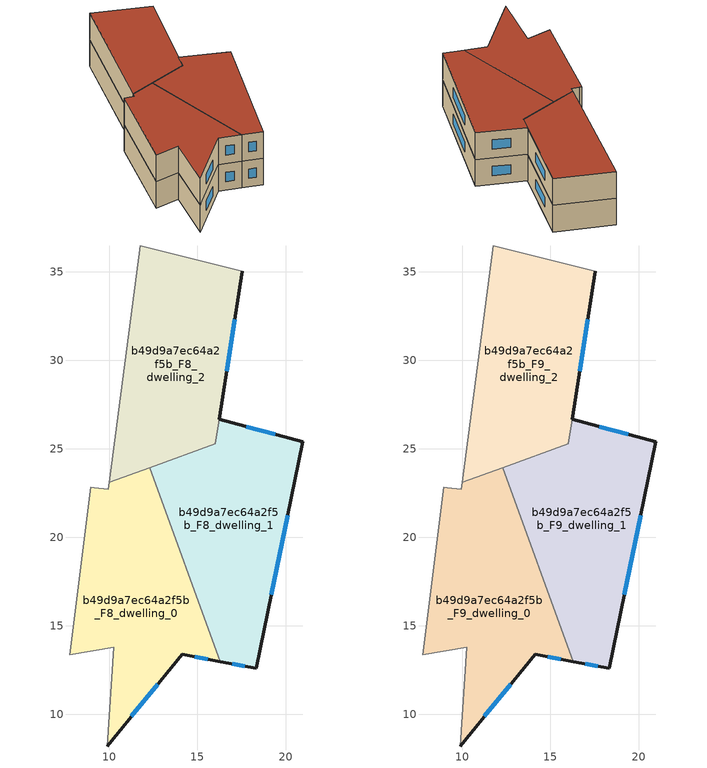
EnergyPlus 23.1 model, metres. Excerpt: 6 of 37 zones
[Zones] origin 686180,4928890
b49d9a7ec64a2f5b_F8_dwelling_0
 floor to b49d9a7ec64a2f5b_F7_dwelling_0 (EU_floor_Construction): 12.29,23.95 16.29,12.98 14.13,13.39 9.89,8.21 10.26,13.8 7.79,13.35 8.95,22.83 9.17,22.81 9.96,22.72 10.01,23.11 z24
 wall outside (EU_wall_Construction): 9.89,8.21 14.13,13.39 16.29,12.98 z24:27
 wall adiabatic (EU_wall_Construction): 10.01,23.11 9.96,22.72 9.17,22.81 8.95,22.83 7.79,13.35 10.26,13.8 9.89,8.21 z24:27
 wall to b49d9a7ec64a2f5b_F8_dwelling_1 (EU_wall_Construction): 16.29,12.98 12.29,23.95 z24:27
 wall to b49d9a7ec64a2f5b_F8_dwelling_2 (EU_wall_Construction): 12.29,23.95 10.01,23.11 z24:27
 window (EU_Window_Construction): 14.83,13.26 15.59,13.11 / 11.27,9.89 12.75,11.7 z24.98:26.02
b49d9a7ec64a2f5b_F8_dwelling_1
 floor to b49d9a7ec64a2f5b_F7_dwelling_1 (EU_floor_Construction): 20.94,25.41 18.32,12.6 16.29,12.98 12.29,23.95 16.01,25.3 16.22,26.67 z24
 wall outside (EU_wall_Construction): 16.29,12.98 18.32,12.6 20.94,25.41 16.22,26.67 z24:27
 wall to b49d9a7ec64a2f5b_F8_dwelling_2 (EU_wall_Construction): 16.22,26.67 16.01,25.3 / 16,25.3 12.29,23.95 z24:27
 window (EU_Window_Construction): 19.41,25.82 17.76,26.26 / 19.17,16.76 20.09,21.24 / 16.95,12.86 17.66,12.72 z24.98:26.02
b49d9a7ec64a2f5b_F8_dwelling_2
 floor to b49d9a7ec64a2f5b_F7_dwelling_2 (EU_floor_Construction): 17.54,35.05 16,25.3 10.01,23.11 11.75,36.47 z24
 wall outside (EU_wall_Construction): 16.22,26.67 17.54,35.05 z24:27
 wall adiabatic (EU_wall_Construction): 17.54,35.05 11.75,36.47 10.01,23.11 z24:27
 window (EU_Window_Construction): 16.65,29.4 17.11,32.32 z24.98:26.02
b49d9a7ec64a2f5b_F9_dwelling_0
 floor to b49d9a7ec64a2f5b_F8_dwelling_0 (EU_floor_Construction): 12.29,23.95 16.29,12.98 14.13,13.39 9.89,8.21 10.26,13.8 7.79,13.35 8.95,22.83 9.17,22.81 9.96,22.72 10.01,23.11 z27
 wall outside (EU_wall_Construction): 9.89,8.21 14.13,13.39 16.29,12.98 z27:30
 wall adiabatic (EU_wall_Construction): 10.01,23.11 9.96,22.72 9.17,22.81 8.95,22.83 7.79,13.35 10.26,13.8 9.89,8.21 z27:30
 wall to b49d9a7ec64a2f5b_F9_dwelling_1 (EU_wall_Construction): 16.29,12.98 12.29,23.95 z27:30
 wall to b49d9a7ec64a2f5b_F9_dwelling_2 (EU_wall_Construction): 12.29,23.95 10.01,23.11 z27:30
 window (EU_Window_Construction): 14.83,13.26 15.59,13.11 / 11.27,9.89 12.75,11.7 z27.98:29.02
 roof outside (EU_roof_Construction): 16.29,12.98 12.29,23.95 10.01,23.11 9.96,22.72 9.17,22.81 8.95,22.83 7.79,13.35 10.26,13.8 9.89,8.21 14.13,13.39 z30
b49d9a7ec64a2f5b_F9_dwelling_1
 floor to b49d9a7ec64a2f5b_F8_dwelling_1 (EU_floor_Construction): 20.94,25.41 18.32,12.6 16.29,12.98 12.29,23.95 16.01,25.3 16.22,26.67 z27
 wall outside (EU_wall_Construction): 16.29,12.98 18.32,12.6 20.94,25.41 16.22,26.67 z27:30
 wall to b49d9a7ec64a2f5b_F9_dwelling_2 (EU_wall_Construction): 16.22,26.67 16.01,25.3 / 16,25.3 12.29,23.95 z27:30
 window (EU_Window_Construction): 19.41,25.82 17.76,26.26 / 19.17,16.76 20.09,21.24 / 16.95,12.86 17.66,12.72 z27.98:29.02
 roof outside (EU_roof_Construction): 18.32,12.6 20.94,25.41 16.22,26.67 16.01,25.3 12.29,23.95 16.29,12.98 z30
b49d9a7ec64a2f5b_F9_dwelling_2
 floor to b49d9a7ec64a2f5b_F8_dwelling_2 (EU_floor_Construction): 17.54,35.05 16,25.3 10.01,23.11 11.75,36.47 z27
 wall outside (EU_wall_Construction): 16.22,26.67 17.54,35.05 z27:30
 wall adiabatic (EU_wall_Construction): 17.54,35.05 11.75,36.47 10.01,23.11 z27:30
 window (EU_Window_Construction): 16.65,29.4 17.11,32.32 z27.98:29.02
 roof outside (EU_roof_Construction): 16,25.3 17.54,35.05 11.75,36.47 10.01,23.11 z30
[Building]
EU S2 Campaign: North Axis=0; Terrain=City; Solar Distribution=FullExterior
[Site:Location]
Bologna: Latitude=44.5; Longitude=11.25; Time Zone=1; Elevation=37
[SizingPeriod:WeatherFileDays]
AnnualSizingPeriod: Begin Month=1; Begin Day of Month=1; End Month=12; End Day of Month=31; Day of Week for Start Day=Monday; Use Weather File Daylight Saving Period=No; Use Weather File Rain and Snow Indicators=No
[MATERIAL]
EU_InternalMass_Material: Roughness=MediumRough; Thickness=0.1; Conductivity=1; Density=1800; Specific Heat=900; Thermal Absorptance=0.9; Solar Absorptance=0.7; Visible Absorptance=0.7
[MATERIAL:NOMASS] Roughness=MediumRough; Thermal Absorptance=0.9; Solar Absorptance=0.7; Visible Absorptance=0.7
Name | Thermal Resistance
EU_wall_NoMass | 0.905828
EU_roof_NoMass | 0.37593
EU_floor_NoMass | 0.67114
[WINDOWMATERIAL:SIMPLEGLAZINGSYSTEM]
EU_Window_SimpleGlazing: UFactor=4.52486; Solar Heat Gain Coefficient=0.85; Visible Transmittance=0.85
[CONSTRUCTION]
EU_wall_Construction: EU_wall_NoMass
EU_roof_Construction: EU_roof_NoMass
EU_floor_Construction: EU_floor_NoMass
EU_Window_Construction: EU_Window_SimpleGlazing
EU_InternalMass_Construction: EU_InternalMass_Material
[ZONE] Type=1; Multiplier=1; Ceiling Height=autocalculate; Floor Area=autocalculate; Part of Total Floor Area=Yes
Name | Volume
b49d9a7ec64a2f5b_F8_dwelling_0; b49d9a7ec64a2f5b_F9_dwelling_0 | 206.728
b49d9a7ec64a2f5b_F8_dwelling_1; b49d9a7ec64a2f5b_F9_dwelling_1 | 211.08
b49d9a7ec64a2f5b_F8_dwelling_2; b49d9a7ec64a2f5b_F9_dwelling_2 | 202.255
[INTERNALMASS] Construction=EU_InternalMass_Construction
Name | Zone or ZoneList | Surface Area
b49d9a7ec64a2f5b_F8_dwelling_0_EU_InternalMass | b49d9a7ec64a2f5b_F8_dwelling_0 | 68.9102
b49d9a7ec64a2f5b_F8_dwelling_1_EU_InternalMass | b49d9a7ec64a2f5b_F8_dwelling_1 | 70.3623
b49d9a7ec64a2f5b_F8_dwelling_2_EU_InternalMass | b49d9a7ec64a2f5b_F8_dwelling_2 | 67.4411
b49d9a7ec64a2f5b_F9_dwelling_0_EU_InternalMass | b49d9a7ec64a2f5b_F9_dwelling_0 | 68.9102
b49d9a7ec64a2f5b_F9_dwelling_1_EU_InternalMass | b49d9a7ec64a2f5b_F9_dwelling_1 | 70.3623
b49d9a7ec64a2f5b_F9_dwelling_2_EU_InternalMass | b49d9a7ec64a2f5b_F9_dwelling_2 | 67.4411
[OTHEREQUIPMENT] Fuel Type=Electricity; Design Level Calculation Method=Watts/Area; Power per Zone Floor Area=1; Fraction Latent=0; Fraction Radiant=0; Fraction Lost=0; Carbon Dioxide Generation Rate=0; EndUse Subcategory=EU_Step8_InternalGains
Name | Zone or ZoneList or Space or SpaceList | Schedule
EU_Step8_InternalGain_b49d9a7ec64a2f5b_F8_dwelling_0_f000 | b49d9a7ec64a2f5b_F8_dwelling_0 | EU_Step8_GainSchedule_b49d9a7ec64a2f5b_F8_dwelling_0_f000
EU_Step8_InternalGain_b49d9a7ec64a2f5b_F8_dwelling_1_f000 | b49d9a7ec64a2f5b_F8_dwelling_1 | EU_Step8_GainSchedule_b49d9a7ec64a2f5b_F8_dwelling_1_f000
EU_Step8_InternalGain_b49d9a7ec64a2f5b_F8_dwelling_2_f000 | b49d9a7ec64a2f5b_F8_dwelling_2 | EU_Step8_GainSchedule_b49d9a7ec64a2f5b_F8_dwelling_2_f000
EU_Step8_InternalGain_b49d9a7ec64a2f5b_F9_dwelling_0_f000 | b49d9a7ec64a2f5b_F9_dwelling_0 | EU_Step8_GainSchedule_b49d9a7ec64a2f5b_F9_dwelling_0_f000
EU_Step8_InternalGain_b49d9a7ec64a2f5b_F9_dwelling_1_f000 | b49d9a7ec64a2f5b_F9_dwelling_1 | EU_Step8_GainSchedule_b49d9a7ec64a2f5b_F9_dwelling_1_f000
EU_Step8_InternalGain_b49d9a7ec64a2f5b_F9_dwelling_2_f000 | b49d9a7ec64a2f5b_F9_dwelling_2 | EU_Step8_GainSchedule_b49d9a7ec64a2f5b_F9_dwelling_2_f000
[ZONEVENTILATION:DESIGNFLOWRATE] Schedule=EU_AlwaysOn; Design Flow Rate Calculation Method=AirChanges/Hour; Air Changes per Hour=0.73129; Ventilation Type=Natural; Fan Pressure Rise=0; Fan Total Efficiency=1; Constant Term Coefficient=1; Temperature Term Coefficient=0; Velocity Term Coefficient=0; Velocity Squared Term Coefficient=0; Minimum Indoor Temperature=-100; Maximum Indoor Temperature=100; Delta Temperature=-100; Minimum Outdoor Temperature=-100; Maximum Outdoor Temperature=100; Maximum Wind Speed=40
Name | Zone or ZoneList or Space or SpaceList
EU_ConstantAir_b49d9a7ec64a2f5b_F8_dwelling_0 | b49d9a7ec64a2f5b_F8_dwelling_0
EU_ConstantAir_b49d9a7ec64a2f5b_F8_dwelling_1 | b49d9a7ec64a2f5b_F8_dwelling_1
EU_ConstantAir_b49d9a7ec64a2f5b_F8_dwelling_2 | b49d9a7ec64a2f5b_F8_dwelling_2
EU_ConstantAir_b49d9a7ec64a2f5b_F9_dwelling_0 | b49d9a7ec64a2f5b_F9_dwelling_0
EU_ConstantAir_b49d9a7ec64a2f5b_F9_dwelling_1 | b49d9a7ec64a2f5b_F9_dwelling_1
EU_ConstantAir_b49d9a7ec64a2f5b_F9_dwelling_2 | b49d9a7ec64a2f5b_F9_dwelling_2
[HVACTEMPLATE:THERMOSTAT] Constant Heating Setpoint=20; Constant Cooling Setpoint=50
EU_HeatOnly_b49d9a7ec64a2f5b_F0_dwelling_0; EU_HeatOnly_b49d9a7ec64a2f5b_F0_dwelling_1; EU_HeatOnly_b49d9a7ec64a2f5b_F0_dwelling_2; EU_HeatOnly_b49d9a7ec64a2f5b_F0_dwelling_3; EU_HeatOnly_b49d9a7ec64a2f5b_F1_dwelling_0; EU_HeatOnly_b49d9a7ec64a2f5b_F1_dwelling_1; EU_HeatOnly_b49d9a7ec64a2f5b_F1_dwelling_2; EU_HeatOnly_b49d9a7ec64a2f5b_F1_dwelling_3; EU_HeatOnly_b49d9a7ec64a2f5b_F2_dwelling_0; EU_HeatOnly_b49d9a7ec64a2f5b_F2_dwelling_1; EU_HeatOnly_b49d9a7ec64a2f5b_F2_dwelling_2; EU_HeatOnly_b49d9a7ec64a2f5b_F2_dwelling_3; EU_HeatOnly_b49d9a7ec64a2f5b_F3_dwelling_0; EU_HeatOnly_b49d9a7ec64a2f5b_F3_dwelling_1; EU_HeatOnly_b49d9a7ec64a2f5b_F3_dwelling_2; EU_HeatOnly_b49d9a7ec64a2f5b_F3_dwelling_3; EU_HeatOnly_b49d9a7ec64a2f5b_F4_dwelling_0; EU_HeatOnly_b49d9a7ec64a2f5b_F4_dwelling_1; EU_HeatOnly_b49d9a7ec64a2f5b_F4_dwelling_2; EU_HeatOnly_b49d9a7ec64a2f5b_F4_dwelling_3; EU_HeatOnly_b49d9a7ec64a2f5b_F5_dwelling_0; EU_HeatOnly_b49d9a7ec64a2f5b_F5_dwelling_1; EU_HeatOnly_b49d9a7ec64a2f5b_F5_dwelling_2; EU_HeatOnly_b49d9a7ec64a2f5b_F5_dwelling_3; EU_HeatOnly_b49d9a7ec64a2f5b_F6_dwelling_0; EU_HeatOnly_b49d9a7ec64a2f5b_F6_dwelling_1; EU_HeatOnly_b49d9a7ec64a2f5b_F6_dwelling_2; EU_HeatOnly_b49d9a7ec64a2f5b_F6_dwelling_3; EU_HeatOnly_b49d9a7ec64a2f5b_F7_dwelling_0; EU_HeatOnly_b49d9a7ec64a2f5b_F7_dwelling_1; EU_HeatOnly_b49d9a7ec64a2f5b_F7_dwelling_2; EU_HeatOnly_b49d9a7ec64a2f5b_F8_dwelling_0; EU_HeatOnly_b49d9a7ec64a2f5b_F8_dwelling_1; EU_HeatOnly_b49d9a7ec64a2f5b_F8_dwelling_2; EU_HeatOnly_b49d9a7ec64a2f5b_F9_dwelling_0; EU_HeatOnly_b49d9a7ec64a2f5b_F9_dwelling_1; EU_HeatOnly_b49d9a7ec64a2f5b_F9_dwelling_2
[HVACTEMPLATE:ZONE:IDEALLOADSAIRSYSTEM] System Availability Schedule=EU_AlwaysOn; Maximum Heating Supply Air Temperature=50; Minimum Cooling Supply Air Temperature=13; Maximum Heating Supply Air Humidity Ratio=0.0156; Minimum Cooling Supply Air Humidity Ratio=0.0077; Heating Limit=NoLimit; Cooling Limit=NoLimit; Heating Availability Schedule=EU_AlwaysOn; Cooling Availability Schedule=EU_CoolingOff; Dehumidification Control Type=ConstantSensibleHeatRatio; Cooling Sensible Heat Ratio=0.7; Dehumidification Setpoint=60; Humidification Control Type=None; Humidification Setpoint=30; Outdoor Air Method=None; Outdoor Air Flow Rate per Person=0.00944; Outdoor Air Flow Rate per Zone Floor Area=0; Outdoor Air Flow Rate per Zone=0; Demand Controlled Ventilation Type=None; Outdoor Air Economizer Type=NoEconomizer; Heat Recovery Type=None; Sensible Heat Recovery Effectiveness=0.7; Latent Heat Recovery Effectiveness=0.65
Name | Template Thermostat
b49d9a7ec64a2f5b_F8_dwelling_0 | EU_HeatOnly_b49d9a7ec64a2f5b_F8_dwelling_0
b49d9a7ec64a2f5b_F8_dwelling_1 | EU_HeatOnly_b49d9a7ec64a2f5b_F8_dwelling_1
b49d9a7ec64a2f5b_F8_dwelling_2 | EU_HeatOnly_b49d9a7ec64a2f5b_F8_dwelling_2
b49d9a7ec64a2f5b_F9_dwelling_0 | EU_HeatOnly_b49d9a7ec64a2f5b_F9_dwelling_0
b49d9a7ec64a2f5b_F9_dwelling_1 | EU_HeatOnly_b49d9a7ec64a2f5b_F9_dwelling_1
b49d9a7ec64a2f5b_F9_dwelling_2 | EU_HeatOnly_b49d9a7ec64a2f5b_F9_dwelling_2
[SIZING:ZONE] Zone Cooling Design Supply Air Temperature Input Method=SupplyAirTemperature; Zone Cooling Design Supply Air Temperature=13; Zone Heating Design Supply Air Temperature Input Method=SupplyAirTemperature; Zone Heating Design Supply Air Temperature=50; Zone Cooling Design Supply Air Humidity Ratio=0.008; Zone Heating Design Supply Air Humidity Ratio=0.008; Cooling Design Air Flow Method=DesignDay; Cooling Design Air Flow Rate=0; Cooling Minimum Air Flow per Zone Floor Area=0.000762; Cooling Minimum Air Flow=0; Cooling Minimum Air Flow Fraction=0.2; Heating Design Air Flow Method=DesignDay; Heating Design Air Flow Rate=0; Heating Maximum Air Flow per Zone Floor Area=0.002032; Heating Maximum Air Flow=0.141576; Heating Maximum Air Flow Fraction=0.3; Account for Dedicated Outdoor Air System=No; Dedicated Outdoor Air System Control Strategy=NeutralSupplyAir; Dedicated Outdoor Air Low Setpoint Temperature for Design=autosize; Dedicated Outdoor Air High Setpoint Temperature for Design=autosize; Zone Load Sizing Method=Sensible Load Only No Latent Load; Zone Latent Cooling Design Supply Air Humidity Ratio Input Method=HumidityRatioDifference; Zone Cooling Design Supply Air Humidity Ratio Difference=0.005; Zone Latent Heating Design Supply Air Humidity Ratio Input Method=HumidityRatioDifference; Zone Humidification Design Supply Air Humidity Ratio Difference=0.005
b49d9a7ec64a2f5b_F8_dwelling_0; b49d9a7ec64a2f5b_F8_dwelling_1; b49d9a7ec64a2f5b_F8_dwelling_2; b49d9a7ec64a2f5b_F9_dwelling_0; b49d9a7ec64a2f5b_F9_dwelling_1; b49d9a7ec64a2f5b_F9_dwelling_2
[SCHEDULE:CONSTANT]
Name | Hourly Value
EU_AlwaysOn | 1
EU_CoolingOff | 0
[SCHEDULE:FILE] Column Number=1; Rows to Skip at Top=0; Number of Hours of Data=8760; Column Separator=Comma; Interpolate to Timestep=No; Minutes per Item=60; Adjust Schedule for Daylight Savings=Yes
Name | File
EU_Step8_GainSchedule_b49d9a7ec64a2f5b_F8_dwelling_0_f000 | ../../schedules/b49d9a7ec64a2f5b/b49d9a7ec64a2f5b_F8_dwelling_0_f000_gain.csv
EU_Step8_GainSchedule_b49d9a7ec64a2f5b_F8_dwelling_1_f000 | ../../schedules/b49d9a7ec64a2f5b/b49d9a7ec64a2f5b_F8_dwelling_1_f000_gain.csv
EU_Step8_GainSchedule_b49d9a7ec64a2f5b_F8_dwelling_2_f000 | ../../schedules/b49d9a7ec64a2f5b/b49d9a7ec64a2f5b_F8_dwelling_2_f000_gain.csv
EU_Step8_GainSchedule_b49d9a7ec64a2f5b_F9_dwelling_0_f000 | ../../schedules/b49d9a7ec64a2f5b/b49d9a7ec64a2f5b_F9_dwelling_0_f000_gain.csv
EU_Step8_GainSchedule_b49d9a7ec64a2f5b_F9_dwelling_1_f000 | ../../schedules/b49d9a7ec64a2f5b/b49d9a7ec64a2f5b_F9_dwelling_1_f000_gain.csv
EU_Step8_GainSchedule_b49d9a7ec64a2f5b_F9_dwelling_2_f000 | ../../schedules/b49d9a7ec64a2f5b/b49d9a7ec64a2f5b_F9_dwelling_2_f000_gain.csv
